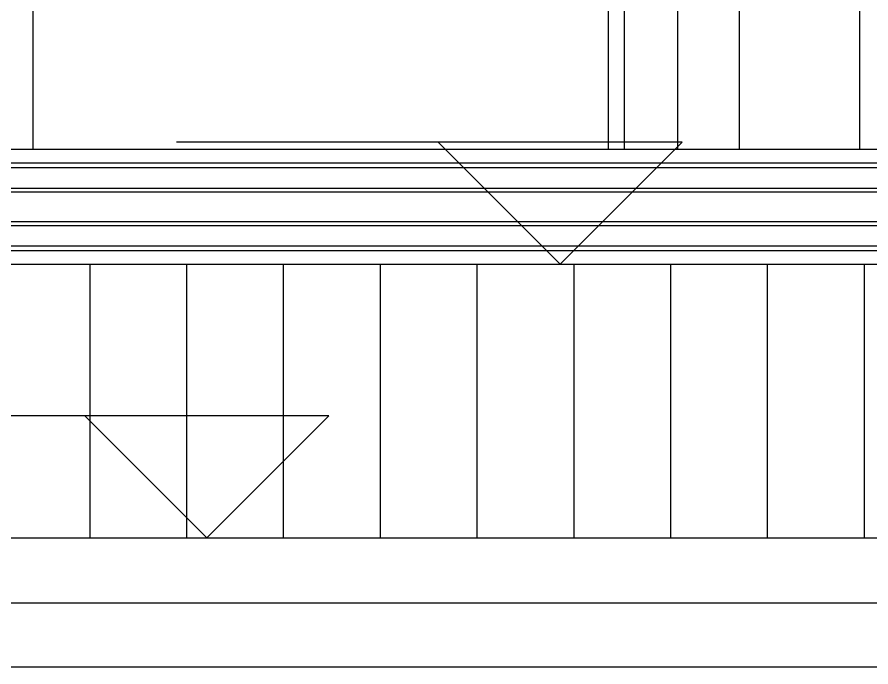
# Model space of a CAD drawing. Extents: x -24961 to 905641, y -154323 to 635957.
# Drawn here: x 408153 to 410254, y -115572 to -113974 of the extents above; entities that cross this region are included whole.
import ezdxf

# ---------------------------------------------------------------- set-up
doc = ezdxf.new("R2010")
doc.units = 0
doc.header["$LTSCALE"] = 1000
doc.header["$MEASUREMENT"] = 0
for name, color, linetype in [('DIM_ELEV', 3, 'Continuous'), ('DOTE', 1, 'Continuous'), ('窗', 154, 'Continuous')]:
    doc.layers.add(name, color=color, linetype=linetype)

msp = doc.modelspace()

# ---------------------------------------------------------------- hatches: boundary and pattern name
h = msp.add_hatch()
h.set_pattern_fill('ANSI31', color=251, scale=150, angle=45)
h.set_pattern_definition([(90, (199497.05, 453805.97), (-238.125, 4e-14), [])])
h.paths.add_polyline_path([(406165.8, -115254.5), (430990.6, -115254.5), (430990.6, -114581.8), (406165.8, -114581.8)])

# ---------------------------------------------------------------- linework, layer by layer
for p, q in [((409778.2, -112276.1), (409778.2, -114299.3)), ((409930.3, -114299.3), (409930.3, -112957.3)), ((410226.2, -114299.3), (410226.2, -112957.3)), ((408192.4, -114299.3), (408114, -114299.3)), ((409608.4, -114299.3), (408192.4, -114299.3)), ((409647.6, -114299.3), (409608.4, -114299.3)), ((409778.2, -114299.3), (409647.6, -114299.3)), ((409930.3, -114299.3), (409778.2, -114299.3)), ((410226.2, -114299.3), (409930.3, -114299.3)), ((410378.2, -114299.3), (410226.2, -114299.3)), ((430990.6, -114333.1), (406165.8, -114333.1)), ((430990.6, -114344.9), (406165.8, -114344.9)), ((430990.6, -114395.1), (406165.8, -114395.1)), ((430990.6, -114404.8), (406165.8, -114404.8)), ((406217.1, -114476.4), (430959.4, -114476.4)), ((406213.4, -114486), (430963.1, -114486)), ((406194, -114536.3), (430982.5, -114536.3)), ((406189.5, -114548.1), (430987, -114548.1)), ((406165.8, -114581.8), (430990.6, -114581.8)), ((406165.8, -115254.5), (430990.6, -115254.5)), ((406028.2, -115414.5), (431128.2, -115414.5))]:
    msp.add_line(p, q)
at = {"layer": 'DIM_ELEV'}
for p, q in [((409789.5, -114281.8), (408545.1, -114281.8)), ((409489.5, -114581.8), (409189.5, -114281.8)), ((409489.5, -114581.8), (409789.5, -114281.8)), ((408920, -114954.5), (407675.6, -114954.5)), ((408620, -115254.5), (408320, -114954.5)), ((408620, -115254.5), (408920, -114954.5))]:
    msp.add_line(p, q, dxfattribs=at)
at = {"layer": 'DOTE'}
msp.add_line((392103, -115571.9), (443041.3, -115571.9), dxfattribs=at)
at = {"layer": '窗'}
for p, q in [((409647.6, -114299.3), (409647.6, -112471.9)), ((408192.4, -113101.9), (408192.4, -114299.3)), ((409608.4, -114299.3), (409608.4, -113101.9))]:
    msp.add_line(p, q, dxfattribs=at)

doc.saveas('drawing.dxf')
